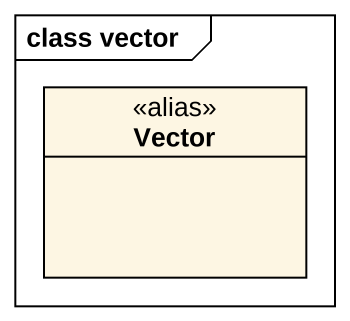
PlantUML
@startuml
mainframe class vector
hide circle
hide empty members
class Vector <<alias>>
@enduml
